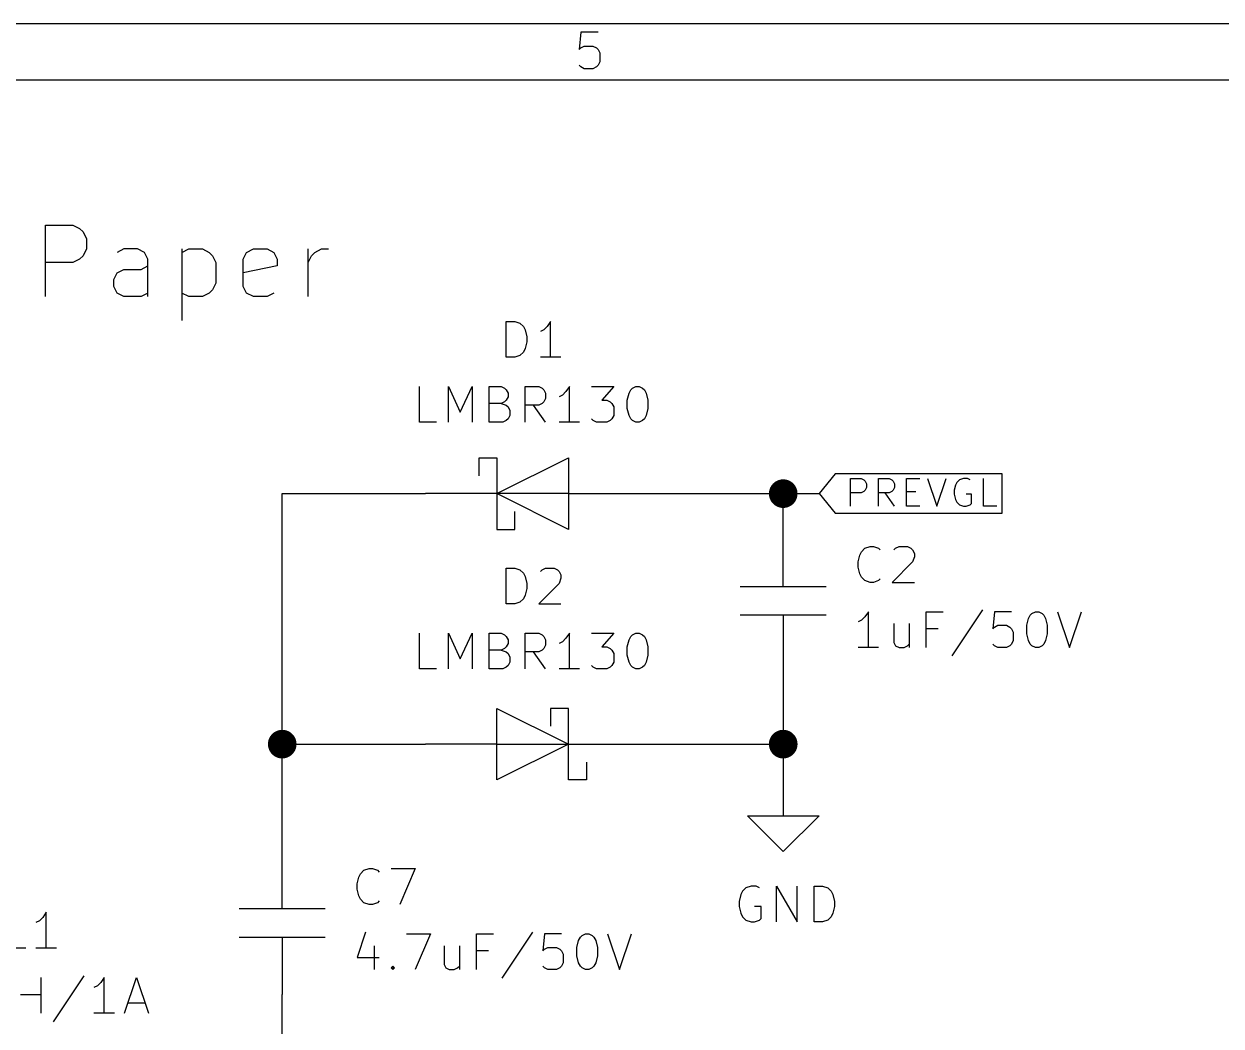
# Model space of a CAD drawing. Extents: x 0.4 to 16.1, y -11.3 to -0.4.
# Drawn here: x 8.489 to 10.162, y -1.794 to -0.394 of the extents above; entities that cross this region are included whole.
import ezdxf

# ---------------------------------------------------------------- set-up
doc = ezdxf.new("R2010")
doc.units = 0
doc.header["$MEASUREMENT"] = 0
for name, color, linetype in [('BLUE3', 171, 'CONTINUOUS'), ('CYAN2', 4, 'CONTINUOUS'), ('GREEN2', 3, 'CONTINUOUS'), ('RED2', 1, 'CONTINUOUS')]:
    doc.layers.add(name, color=color, linetype=linetype)

msp = doc.modelspace()

# ---------------------------------------------------------------- linework, layer by layer
at = {"layer": 'BLUE3', "linetype": 'CONTINUOUS'}
for p, q in [((8.51934, -0.774736), (8.51934, -0.674736)), ((8.51934, -0.674736), (8.55744, -0.674736)), ((8.55744, -0.674736), (8.56696, -0.6795)), ((8.56696, -0.6795), (8.57172, -0.68426)), ((8.57172, -0.68426), (8.57648, -0.693783)), ((8.57648, -0.693783), (8.57648, -0.708071)), ((8.57172, -0.717594), (8.56696, -0.722354)), ((8.57648, -0.708071), (8.57172, -0.717594)), ((8.62887, -0.708071), (8.61934, -0.712831)), ((8.64791, -0.708071), (8.62887, -0.708071)), ((8.65744, -0.712831), (8.64791, -0.708071)), ((8.6622, -0.722354), (8.65744, -0.712831)), ((8.70982, -0.708071), (8.70982, -0.808071)), ((8.70982, -0.712831), (8.71934, -0.708071)), ((8.71934, -0.708071), (8.73839, -0.708071)), ((8.73839, -0.708071), (8.74791, -0.712831)), ((8.74791, -0.712831), (8.75268, -0.717594)), ((8.75268, -0.717594), (8.75744, -0.727118)), ((8.79554, -0.722354), (8.8003, -0.712831)), ((8.8003, -0.712831), (8.80982, -0.708071)), ((8.80982, -0.708071), (8.82887, -0.708071)), ((8.82887, -0.708071), (8.83839, -0.712831)), ((8.83839, -0.712831), (8.84315, -0.722354)), ((8.88601, -0.774736), (8.88601, -0.708071)), ((8.88601, -0.727118), (8.89077, -0.717594)), ((8.89077, -0.717594), (8.89554, -0.712831)), ((8.89554, -0.712831), (8.90506, -0.708071)), ((8.90506, -0.708071), (8.91458, -0.708071)), ((8.55744, -0.727118), (8.51934, -0.727118)), ((8.56696, -0.722354), (8.55744, -0.727118)), ((8.65268, -0.736642), (8.6622, -0.731878)), ((8.6622, -0.774736), (8.6622, -0.722354)), ((8.75744, -0.727118), (8.75744, -0.755689)), ((8.79554, -0.760449), (8.79554, -0.722354)), ((8.84315, -0.731878), (8.79554, -0.741402)), ((8.84315, -0.722354), (8.84315, -0.731878)), ((8.61458, -0.750925), (8.61934, -0.741402)), ((8.61458, -0.760449), (8.61458, -0.750925)), ((8.61934, -0.741402), (8.62887, -0.736642)), ((8.62887, -0.736642), (8.65268, -0.736642)), ((8.61934, -0.769972), (8.61458, -0.760449)), ((8.75268, -0.765213), (8.74791, -0.769972)), ((8.75744, -0.755689), (8.75268, -0.765213)), ((8.8003, -0.769972), (8.79554, -0.760449)), ((8.62887, -0.774736), (8.61934, -0.769972)), ((8.65268, -0.774736), (8.62887, -0.774736)), ((8.6622, -0.769972), (8.65268, -0.774736)), ((8.71934, -0.774736), (8.70982, -0.769972)), ((8.73839, -0.774736), (8.71934, -0.774736)), ((8.74791, -0.769972), (8.73839, -0.774736)), ((8.80982, -0.774736), (8.8003, -0.769972)), ((8.82887, -0.774736), (8.80982, -0.774736)), ((8.83839, -0.769972), (8.82887, -0.774736))]:
    msp.add_line(p, q, dxfattribs=at)
at = {"layer": 'CYAN2', "linetype": 'CONTINUOUS'}
for p, q in [((9.16309, -0.859303), (9.16309, -0.809303)), ((9.16309, -0.809303), (9.175, -0.809303)), ((9.175, -0.809303), (9.18214, -0.811685)), ((9.18214, -0.811685), (9.1869, -0.816445)), ((9.1869, -0.816445), (9.18928, -0.821209)), ((9.22024, -0.816445), (9.21547, -0.821209)), ((9.225, -0.809303), (9.22024, -0.816445)), ((9.225, -0.859303), (9.225, -0.809303)), ((9.18928, -0.821209), (9.19167, -0.830732)), ((9.19167, -0.830732), (9.19167, -0.837874)), ((9.21547, -0.821209), (9.21071, -0.823587)), ((9.1869, -0.852157), (9.18214, -0.856921)), ((9.18928, -0.847398), (9.1869, -0.852157)), ((9.19167, -0.837874), (9.18928, -0.847398)), ((9.175, -0.859303), (9.16309, -0.859303)), ((9.18214, -0.856921), (9.175, -0.859303)), ((9.23928, -0.859303), (9.21071, -0.859303)), ((9.04167, -0.950303), (9.04167, -0.900303)), ((9.08214, -0.950303), (9.08214, -0.900303)), ((9.08214, -0.900303), (9.09881, -0.936016)), ((9.09881, -0.936016), (9.11547, -0.900303)), ((9.11547, -0.900303), (9.11547, -0.950303)), ((9.13928, -0.950303), (9.13928, -0.900303)), ((9.13928, -0.900303), (9.15595, -0.900303)), ((9.15595, -0.900303), (9.16071, -0.902685)), ((9.16071, -0.902685), (9.16309, -0.905063)), ((9.18928, -0.950303), (9.18928, -0.900303)), ((9.18928, -0.900303), (9.20833, -0.900303)), ((9.20833, -0.900303), (9.21309, -0.902685)), ((9.21309, -0.902685), (9.21547, -0.905063)), ((9.25119, -0.900303), (9.24643, -0.907445)), ((9.25119, -0.950303), (9.25119, -0.900303)), ((9.28214, -0.900303), (9.31309, -0.900303)), ((9.31309, -0.900303), (9.29643, -0.91935)), ((9.3369, -0.905063), (9.33928, -0.902685)), ((9.33928, -0.902685), (9.34405, -0.900303)), ((9.34405, -0.900303), (9.34881, -0.900303)), ((9.34881, -0.900303), (9.35357, -0.902685)), ((9.35357, -0.902685), (9.35595, -0.905063)), ((9.16309, -0.91935), (9.16071, -0.921732)), ((9.16309, -0.905063), (9.16547, -0.909827)), ((9.16547, -0.914587), (9.16309, -0.91935)), ((9.16547, -0.909827), (9.16547, -0.914587)), ((9.21547, -0.905063), (9.21785, -0.909827)), ((9.21785, -0.916969), (9.21547, -0.921732)), ((9.21785, -0.909827), (9.21785, -0.916969)), ((9.24167, -0.912209), (9.2369, -0.914587)), ((9.24643, -0.907445), (9.24167, -0.912209)), ((9.29643, -0.91935), (9.30357, -0.91935)), ((9.30357, -0.91935), (9.30833, -0.921732)), ((9.33214, -0.91935), (9.33452, -0.909827)), ((9.33214, -0.931256), (9.33214, -0.91935)), ((9.33452, -0.909827), (9.3369, -0.905063)), ((9.35595, -0.905063), (9.35833, -0.909827)), ((9.35833, -0.909827), (9.36071, -0.91935)), ((9.36071, -0.91935), (9.36071, -0.931256)), ((9.15595, -0.92411), (9.13928, -0.92411)), ((9.16071, -0.921732), (9.15595, -0.92411)), ((9.15595, -0.92411), (9.16309, -0.926492)), ((9.16309, -0.926492), (9.16547, -0.928874)), ((9.16547, -0.928874), (9.16785, -0.933634)), ((9.16785, -0.933634), (9.16785, -0.94078)), ((9.20833, -0.926492), (9.18928, -0.926492)), ((9.21785, -0.950303), (9.20119, -0.926492)), ((9.21309, -0.92411), (9.20833, -0.926492)), ((9.21547, -0.921732), (9.21309, -0.92411)), ((9.30833, -0.921732), (9.31071, -0.92411)), ((9.31071, -0.92411), (9.31309, -0.928874)), ((9.31309, -0.928874), (9.31309, -0.94078)), ((9.33452, -0.94078), (9.33214, -0.931256)), ((9.36071, -0.931256), (9.35833, -0.94078)), ((9.06547, -0.950303), (9.04167, -0.950303)), ((9.15833, -0.950303), (9.13928, -0.950303)), ((9.16309, -0.947921), (9.15833, -0.950303)), ((9.16547, -0.945539), (9.16309, -0.947921)), ((9.16785, -0.94078), (9.16547, -0.945539)), ((9.26547, -0.950303), (9.2369, -0.950303)), ((9.28452, -0.947921), (9.28214, -0.945539)), ((9.28928, -0.950303), (9.28452, -0.947921)), ((9.30357, -0.950303), (9.28928, -0.950303)), ((9.30833, -0.947921), (9.30357, -0.950303)), ((9.31071, -0.945539), (9.30833, -0.947921)), ((9.31309, -0.94078), (9.31071, -0.945539)), ((9.3369, -0.945539), (9.33452, -0.94078)), ((9.33928, -0.947921), (9.3369, -0.945539)), ((9.34405, -0.950303), (9.33928, -0.947921)), ((9.34881, -0.950303), (9.34405, -0.950303)), ((9.35357, -0.947921), (9.34881, -0.950303)), ((9.35595, -0.945539), (9.35357, -0.947921)), ((9.35833, -0.94078), (9.35595, -0.945539)), ((9.65465, -1.14536), (9.65703, -1.13583)), ((9.65703, -1.13583), (9.65941, -1.13107)), ((9.65941, -1.13107), (9.66417, -1.12631)), ((9.66417, -1.12631), (9.67131, -1.12393)), ((9.67131, -1.12393), (9.67607, -1.12393)), ((9.67607, -1.12393), (9.68322, -1.12631)), ((9.68322, -1.12631), (9.6856, -1.12869)), ((9.70465, -1.12869), (9.70703, -1.12631)), ((9.70703, -1.12631), (9.71179, -1.12393)), ((9.71179, -1.12393), (9.72369, -1.12393)), ((9.72369, -1.12393), (9.72846, -1.12631)), ((9.72846, -1.12631), (9.73083, -1.12869)), ((9.73083, -1.12869), (9.73322, -1.13345)), ((9.73322, -1.13345), (9.73322, -1.13821)), ((9.16309, -1.20393), (9.16309, -1.15393)), ((9.16309, -1.15393), (9.175, -1.15393)), ((9.175, -1.15393), (9.18214, -1.15631)), ((9.21309, -1.15631), (9.21785, -1.15393)), ((9.21785, -1.15393), (9.22976, -1.15393)), ((9.22976, -1.15393), (9.23452, -1.15631)), ((9.65465, -1.1525), (9.65465, -1.14536)), ((9.65703, -1.16202), (9.65465, -1.1525)), ((9.73083, -1.14536), (9.70226, -1.17393)), ((9.73322, -1.13821), (9.73083, -1.14536)), ((9.18214, -1.15631), (9.1869, -1.16107)), ((9.1869, -1.16107), (9.18928, -1.16583)), ((9.18928, -1.16583), (9.19166, -1.17536)), ((9.21071, -1.15869), (9.21309, -1.15631)), ((9.23452, -1.15631), (9.2369, -1.15869)), ((9.2369, -1.15869), (9.23928, -1.16345)), ((9.23928, -1.16821), (9.2369, -1.17536)), ((9.23928, -1.16345), (9.23928, -1.16821)), ((9.65941, -1.16678), (9.65703, -1.16202)), ((9.66417, -1.17155), (9.65941, -1.16678)), ((9.6856, -1.16917), (9.68322, -1.17155)), ((9.19166, -1.1825), (9.18928, -1.19202)), ((9.19166, -1.17536), (9.19166, -1.1825)), ((9.2369, -1.17536), (9.20833, -1.20393)), ((9.67131, -1.17393), (9.66417, -1.17155)), ((9.67607, -1.17393), (9.67131, -1.17393)), ((9.68322, -1.17155), (9.67607, -1.17393)), ((9.70226, -1.17393), (9.73322, -1.17393)), ((9.175, -1.20393), (9.16309, -1.20393)), ((9.18214, -1.20155), (9.175, -1.20393)), ((9.1869, -1.19678), (9.18214, -1.20155)), ((9.18928, -1.19202), (9.1869, -1.19678)), ((9.20833, -1.20393), (9.23928, -1.20393)), ((9.66893, -1.21493), (9.66417, -1.22207)), ((9.66893, -1.26493), (9.66893, -1.21493)), ((9.74989, -1.26493), (9.74989, -1.21493)), ((9.74989, -1.21493), (9.77369, -1.21493)), ((9.82846, -1.21255), (9.7856, -1.27683)), ((9.84512, -1.21493), (9.84274, -1.23874)), ((9.86893, -1.21493), (9.84512, -1.21493)), ((9.89274, -1.22445), (9.89512, -1.21969)), ((9.89512, -1.21969), (9.8975, -1.21731)), ((9.8975, -1.21731), (9.90227, -1.21493)), ((9.90227, -1.21493), (9.90703, -1.21493)), ((9.90703, -1.21493), (9.91179, -1.21731)), ((9.91179, -1.21731), (9.91417, -1.21969)), ((9.91417, -1.21969), (9.91655, -1.22445)), ((9.93322, -1.21493), (9.94989, -1.26493)), ((9.94989, -1.26493), (9.96655, -1.21493)), ((9.65941, -1.22683), (9.65465, -1.22921)), ((9.66417, -1.22207), (9.65941, -1.22683)), ((9.70465, -1.23159), (9.70465, -1.25778)), ((9.72607, -1.23159), (9.72607, -1.26493)), ((9.84274, -1.23874), (9.84512, -1.23636)), ((9.84512, -1.23636), (9.84989, -1.23398)), ((9.84989, -1.23398), (9.86179, -1.23398)), ((9.86179, -1.23398), (9.86655, -1.23636)), ((9.86655, -1.23636), (9.86893, -1.23874)), ((9.89036, -1.23398), (9.89274, -1.22445)), ((9.89036, -1.24588), (9.89036, -1.23398)), ((9.91655, -1.22445), (9.91893, -1.23398)), ((9.91893, -1.23398), (9.91893, -1.24588)), ((9.04166, -1.29493), (9.04166, -1.24493)), ((9.08214, -1.29493), (9.08214, -1.24493)), ((9.08214, -1.24493), (9.0988, -1.28064)), ((9.0988, -1.28064), (9.11547, -1.24493)), ((9.11547, -1.24493), (9.11547, -1.29493)), ((9.13928, -1.29493), (9.13928, -1.24493)), ((9.13928, -1.24493), (9.15594, -1.24493)), ((9.15594, -1.24493), (9.16071, -1.24731)), ((9.16071, -1.24731), (9.16309, -1.24969)), ((9.16309, -1.24969), (9.16547, -1.25445)), ((9.16547, -1.25445), (9.16547, -1.25921)), ((9.18928, -1.29493), (9.18928, -1.24493)), ((9.18928, -1.24493), (9.20833, -1.24493)), ((9.20833, -1.24493), (9.21309, -1.24731)), ((9.21309, -1.24731), (9.21547, -1.24969)), ((9.21547, -1.24969), (9.21785, -1.25445)), ((9.21785, -1.25445), (9.21785, -1.26159)), ((9.24642, -1.25207), (9.24166, -1.25683)), ((9.25119, -1.24493), (9.24642, -1.25207)), ((9.25119, -1.29493), (9.25119, -1.24493)), ((9.28214, -1.24493), (9.31309, -1.24493)), ((9.31309, -1.24493), (9.29642, -1.26398)), ((9.33214, -1.26398), (9.33452, -1.25445)), ((9.33452, -1.25445), (9.3369, -1.24969)), ((9.3369, -1.24969), (9.33928, -1.24731)), ((9.33928, -1.24731), (9.34404, -1.24493)), ((9.34404, -1.24493), (9.3488, -1.24493)), ((9.3488, -1.24493), (9.35357, -1.24731)), ((9.35357, -1.24731), (9.35594, -1.24969)), ((9.35594, -1.24969), (9.35833, -1.25445)), ((9.35833, -1.25445), (9.36071, -1.26398)), ((9.76655, -1.23874), (9.74989, -1.23874)), ((9.86893, -1.23874), (9.87131, -1.2435)), ((9.87131, -1.2435), (9.87131, -1.25541)), ((9.89274, -1.25541), (9.89036, -1.24588)), ((9.91893, -1.24588), (9.91655, -1.25541)), ((9.15594, -1.26874), (9.13928, -1.26874)), ((9.16071, -1.26636), (9.15594, -1.26874)), ((9.15594, -1.26874), (9.16309, -1.27112)), ((9.16309, -1.26398), (9.16071, -1.26636)), ((9.16547, -1.25921), (9.16309, -1.26398)), ((9.16309, -1.27112), (9.16547, -1.2735)), ((9.20833, -1.27112), (9.18928, -1.27112)), ((9.21785, -1.29493), (9.20119, -1.27112)), ((9.21309, -1.26874), (9.20833, -1.27112)), ((9.21547, -1.26636), (9.21309, -1.26874)), ((9.21785, -1.26159), (9.21547, -1.26636)), ((9.24166, -1.25683), (9.2369, -1.25921)), ((9.29642, -1.26398), (9.30357, -1.26398)), ((9.30357, -1.26398), (9.30833, -1.26636)), ((9.30833, -1.26636), (9.31071, -1.26874)), ((9.31071, -1.26874), (9.31309, -1.2735)), ((9.33214, -1.27588), (9.33214, -1.26398)), ((9.36071, -1.26398), (9.36071, -1.27588)), ((9.68322, -1.26493), (9.65465, -1.26493)), ((9.70465, -1.25778), (9.70703, -1.26255)), ((9.70703, -1.26255), (9.71179, -1.26493)), ((9.71179, -1.26493), (9.71893, -1.26493)), ((9.71893, -1.26493), (9.72369, -1.26255)), ((9.72369, -1.26255), (9.72607, -1.26017)), ((9.84512, -1.26255), (9.84274, -1.26017)), ((9.84989, -1.26493), (9.84512, -1.26255)), ((9.86179, -1.26493), (9.84989, -1.26493)), ((9.86655, -1.26255), (9.86179, -1.26493)), ((9.86893, -1.26017), (9.86655, -1.26255)), ((9.87131, -1.25541), (9.86893, -1.26017)), ((9.89512, -1.26017), (9.89274, -1.25541)), ((9.8975, -1.26255), (9.89512, -1.26017)), ((9.90227, -1.26493), (9.8975, -1.26255)), ((9.90703, -1.26493), (9.90227, -1.26493)), ((9.91179, -1.26255), (9.90703, -1.26493)), ((9.91417, -1.26017), (9.91179, -1.26255)), ((9.91655, -1.25541), (9.91417, -1.26017)), ((9.16547, -1.2735), (9.16785, -1.27826)), ((9.16785, -1.28541), (9.16547, -1.29017)), ((9.16785, -1.27826), (9.16785, -1.28541)), ((9.31309, -1.28541), (9.31071, -1.29017)), ((9.31309, -1.2735), (9.31309, -1.28541)), ((9.33452, -1.28541), (9.33214, -1.27588)), ((9.3369, -1.29017), (9.33452, -1.28541)), ((9.35833, -1.28541), (9.35594, -1.29017)), ((9.36071, -1.27588), (9.35833, -1.28541)), ((9.06547, -1.29493), (9.04166, -1.29493)), ((9.15833, -1.29493), (9.13928, -1.29493)), ((9.16309, -1.29255), (9.15833, -1.29493)), ((9.16547, -1.29017), (9.16309, -1.29255)), ((9.26547, -1.29493), (9.2369, -1.29493)), ((9.28452, -1.29255), (9.28214, -1.29017)), ((9.28928, -1.29493), (9.28452, -1.29255)), ((9.30357, -1.29493), (9.28928, -1.29493)), ((9.30833, -1.29255), (9.30357, -1.29493)), ((9.31071, -1.29017), (9.30833, -1.29255)), ((9.33928, -1.29255), (9.3369, -1.29017)), ((9.34404, -1.29493), (9.33928, -1.29255)), ((9.3488, -1.29493), (9.34404, -1.29493)), ((9.35357, -1.29255), (9.3488, -1.29493)), ((9.35594, -1.29017), (9.35357, -1.29255)), ((8.95465, -1.59536), (8.95703, -1.58583)), ((8.95703, -1.58583), (8.95941, -1.58107)), ((8.95941, -1.58107), (8.96417, -1.57631)), ((8.96417, -1.57631), (8.97131, -1.57393)), ((8.97131, -1.57393), (8.97607, -1.57393)), ((8.97607, -1.57393), (8.98322, -1.57631)), ((8.98322, -1.57631), (8.9856, -1.57869)), ((9.00226, -1.57393), (9.0356, -1.57393)), ((9.0356, -1.57393), (9.01417, -1.62393)), ((8.95465, -1.6025), (8.95465, -1.59536)), ((8.95703, -1.61202), (8.95465, -1.6025)), ((9.49309, -1.60544), (9.49071, -1.61021)), ((9.49785, -1.60069), (9.49309, -1.60544)), ((9.505, -1.5983), (9.49785, -1.60069)), ((9.51214, -1.5983), (9.505, -1.5983)), ((9.5169, -1.60069), (9.51214, -1.5983)), ((9.54071, -1.6483), (9.54071, -1.5983)), ((9.54071, -1.5983), (9.56928, -1.6483)), ((9.56928, -1.6483), (9.56928, -1.5983)), ((9.59309, -1.6483), (9.59309, -1.5983)), ((9.59309, -1.5983), (9.605, -1.5983)), ((9.605, -1.5983), (9.61214, -1.60069)), ((9.61214, -1.60069), (9.6169, -1.60544)), ((9.6169, -1.60544), (9.61928, -1.61021)), ((8.95941, -1.61678), (8.95703, -1.61202)), ((8.96417, -1.62155), (8.95941, -1.61678)), ((8.97131, -1.62393), (8.96417, -1.62155)), ((8.98322, -1.62155), (8.97607, -1.62393)), ((8.9856, -1.61917), (8.98322, -1.62155)), ((9.49071, -1.61021), (9.48833, -1.61973)), ((9.48833, -1.61973), (9.48833, -1.62687)), ((9.61928, -1.61021), (9.62167, -1.61973)), ((9.62167, -1.61973), (9.62167, -1.62687)), ((8.52024, -1.63493), (8.51547, -1.64207)), ((8.52024, -1.68493), (8.52024, -1.63493)), ((8.97607, -1.62393), (8.97131, -1.62393)), ((9.48833, -1.62687), (9.49071, -1.6364)), ((9.49071, -1.6364), (9.49309, -1.64116)), ((9.51928, -1.62687), (9.50976, -1.62687)), ((9.51928, -1.64354), (9.51928, -1.62687)), ((9.61928, -1.6364), (9.6169, -1.64116)), ((9.62167, -1.62687), (9.61928, -1.6364)), ((8.51071, -1.64683), (8.50595, -1.64921)), ((8.51547, -1.64207), (8.51071, -1.64683)), ((9.49309, -1.64116), (9.49785, -1.64592)), ((9.49785, -1.64592), (9.505, -1.6483)), ((9.505, -1.6483), (9.50976, -1.6483)), ((9.50976, -1.6483), (9.5169, -1.64592)), ((9.5169, -1.64592), (9.51928, -1.64354)), ((9.605, -1.6483), (9.59309, -1.6483)), ((9.61214, -1.64592), (9.605, -1.6483)), ((9.6169, -1.64116), (9.61214, -1.64592)), ((8.96655, -1.66255), (8.95465, -1.69826)), ((9.02369, -1.66493), (9.05703, -1.66493)), ((9.05703, -1.66493), (9.0356, -1.71493)), ((9.12131, -1.71493), (9.12131, -1.66493)), ((9.12131, -1.66493), (9.14512, -1.66493)), ((9.19988, -1.66255), (9.15703, -1.72683)), ((9.21655, -1.66493), (9.21417, -1.68874)), ((9.24036, -1.66493), (9.21655, -1.66493)), ((9.26417, -1.67445), (9.26655, -1.66969)), ((9.26655, -1.66969), (9.26893, -1.66731)), ((9.26893, -1.66731), (9.27369, -1.66493)), ((9.27369, -1.66493), (9.27846, -1.66493)), ((9.27846, -1.66493), (9.28322, -1.66731)), ((9.28322, -1.66731), (9.2856, -1.66969)), ((9.2856, -1.66969), (9.28798, -1.67445)), ((9.30465, -1.66493), (9.32131, -1.71493)), ((9.32131, -1.71493), (9.33798, -1.66493)), ((8.49167, -1.68493), (8.46785, -1.68493)), ((8.53452, -1.68493), (8.50595, -1.68493)), ((8.97846, -1.68159), (8.97846, -1.71493)), ((9.07607, -1.68159), (9.07607, -1.70778)), ((9.0975, -1.68159), (9.0975, -1.71493)), ((9.13798, -1.68874), (9.12131, -1.68874)), ((9.21417, -1.68874), (9.21655, -1.68636)), ((9.21655, -1.68636), (9.22131, -1.68398)), ((9.22131, -1.68398), (9.23322, -1.68398)), ((9.23322, -1.68398), (9.23798, -1.68636)), ((9.23798, -1.68636), (9.24036, -1.68874)), ((9.24036, -1.68874), (9.24274, -1.6935)), ((9.26179, -1.68398), (9.26417, -1.67445)), ((9.26179, -1.69588), (9.26179, -1.68398)), ((9.28798, -1.67445), (9.29036, -1.68398)), ((9.29036, -1.68398), (9.29036, -1.69588)), ((8.95465, -1.69826), (8.9856, -1.69826)), ((9.24274, -1.70541), (9.24036, -1.71017)), ((9.24274, -1.6935), (9.24274, -1.70541)), ((9.26417, -1.70541), (9.26179, -1.69588)), ((9.26655, -1.71017), (9.26417, -1.70541)), ((9.28798, -1.70541), (9.2856, -1.71017)), ((9.29036, -1.69588), (9.28798, -1.70541)), ((9.00226, -1.71255), (9.00465, -1.71017)), ((9.00465, -1.71493), (9.00226, -1.71255)), ((9.00465, -1.71017), (9.00703, -1.71255)), ((9.00465, -1.71017), (9.00465, -1.71493)), ((9.00703, -1.71255), (9.00465, -1.71493)), ((9.07607, -1.70778), (9.07846, -1.71255)), ((9.07846, -1.71255), (9.08322, -1.71493)), ((9.08322, -1.71493), (9.09036, -1.71493)), ((9.09036, -1.71493), (9.09512, -1.71255)), ((9.09512, -1.71255), (9.0975, -1.71017)), ((9.21655, -1.71255), (9.21417, -1.71017)), ((9.22131, -1.71493), (9.21655, -1.71255)), ((9.23322, -1.71493), (9.22131, -1.71493)), ((9.23798, -1.71255), (9.23322, -1.71493)), ((9.24036, -1.71017), (9.23798, -1.71255)), ((9.26893, -1.71255), (9.26655, -1.71017)), ((9.27369, -1.71493), (9.26893, -1.71255)), ((9.27846, -1.71493), (9.27369, -1.71493)), ((9.28322, -1.71255), (9.27846, -1.71493)), ((9.2856, -1.71017), (9.28322, -1.71255)), ((8.51309, -1.77593), (8.51309, -1.72593)), ((8.57261, -1.72355), (8.52976, -1.78783)), ((8.59166, -1.73783), (8.5869, -1.74021)), ((8.59642, -1.73307), (8.59166, -1.73783)), ((8.60119, -1.72593), (8.59642, -1.73307)), ((8.60119, -1.77593), (8.60119, -1.72593)), ((8.62976, -1.77593), (8.64642, -1.72593)), ((8.64642, -1.72593), (8.66309, -1.77593)), ((8.48452, -1.74974), (8.51309, -1.74974)), ((8.63452, -1.76164), (8.65833, -1.76164)), ((8.61547, -1.77593), (8.5869, -1.77593))]:
    msp.add_line(p, q, dxfattribs=at)
at = {"layer": 'GREEN2', "linetype": 'CONTINUOUS'}
for p, q in [((8.85, -1.05), (9.05, -1.05)), ((8.85, -1.4), (8.85, -1.05)), ((9.35, -1.05), (9.55, -1.05)), ((9.55, -1.05), (9.6, -1.05)), ((9.55, -1.1), (9.55, -1.05)), ((9.55, -1.3), (9.55, -1.4)), ((8.85, -1.4), (9.05, -1.4)), ((8.85, -1.55), (8.85, -1.4)), ((9.35, -1.4), (9.55, -1.4)), ((9.55, -1.4), (9.55, -1.45)), ((8.85, -1.85), (8.85, -1.75))]:
    msp.add_line(p, q, dxfattribs=at)
at = {"layer": 'GREEN2', "const_width": 0.02}
for points in [[(9.54, -1.05, 1), (9.56, -1.05, 1)], [(8.84, -1.4, 1), (8.86, -1.4, 1)], [(9.54, -1.4, 1), (9.56, -1.4, 1)]]:
    msp.add_lwpolyline(points, format="xyb", close=True, dxfattribs=at)
at = {"layer": 'RED2', "linetype": 'CONTINUOUS'}
for p, q in [((16.1413, -0.393701), (0.393701, -0.393701)), ((9.26711, -0.405039), (9.26467, -0.429413)), ((9.29148, -0.405039), (9.26711, -0.405039)), ((9.26467, -0.429413), (9.26711, -0.426976)), ((9.26711, -0.426976), (9.27198, -0.424539)), ((9.27198, -0.424539), (9.28417, -0.424539)), ((9.28417, -0.424539), (9.28904, -0.426976)), ((9.28904, -0.426976), (9.29148, -0.429413)), ((9.29148, -0.429413), (9.29391, -0.434287)), ((9.29391, -0.434287), (9.29391, -0.446472)), ((9.26711, -0.453783), (9.26467, -0.451346)), ((9.29148, -0.451346), (9.28904, -0.453783)), ((9.29391, -0.446472), (9.29148, -0.451346)), ((9.27198, -0.45622), (9.26711, -0.453783)), ((9.28417, -0.45622), (9.27198, -0.45622)), ((9.28904, -0.453783), (9.28417, -0.45622)), ((16.0626, -0.472441), (0.472441, -0.472441)), ((9.125, -1.025), (9.125, -1)), ((9.125, -1), (9.15, -1)), ((9.15, -1.05), (9.25, -1)), ((9.15, -1), (9.15, -1.1)), ((9.25, -1), (9.25, -1.1)), ((9.62262, -1.0225), (9.6, -1.05)), ((9.8559, -1.0225), (9.62262, -1.0225)), ((9.64409, -1.06764), (9.64409, -1.02864)), ((9.64409, -1.02864), (9.65894, -1.02864)), ((9.65894, -1.02864), (9.66266, -1.0305)), ((9.66266, -1.0305), (9.66452, -1.03235)), ((9.66452, -1.03235), (9.66637, -1.03607)), ((9.66637, -1.03607), (9.66637, -1.04164)), ((9.68309, -1.06764), (9.68309, -1.02864)), ((9.68309, -1.02864), (9.69794, -1.02864)), ((9.69794, -1.02864), (9.70166, -1.0305)), ((9.70166, -1.0305), (9.70352, -1.03235)), ((9.70352, -1.03235), (9.70537, -1.03607)), ((9.70537, -1.03607), (9.70537, -1.04164)), ((9.72209, -1.06764), (9.72209, -1.02864)), ((9.72209, -1.02864), (9.74066, -1.02864)), ((9.7518, -1.02864), (9.7648, -1.06764)), ((9.7648, -1.06764), (9.7778, -1.02864)), ((9.79266, -1.03421), (9.7908, -1.03793)), ((9.79637, -1.0305), (9.79266, -1.03421)), ((9.80194, -1.02864), (9.79637, -1.0305)), ((9.80752, -1.02864), (9.80194, -1.02864)), ((9.81123, -1.0305), (9.80752, -1.02864)), ((9.8298, -1.06764), (9.8298, -1.02864)), ((9.8559, -1.05), (9.8559, -1.0225)), ((9.15, -1.05), (9.05, -1.05)), ((9.25, -1.05), (9.15, -1.05)), ((9.25, -1.1), (9.15, -1.05)), ((9.25, -1.05), (9.35, -1.05)), ((9.6, -1.05), (9.62262, -1.0775)), ((9.65894, -1.04907), (9.64409, -1.04907)), ((9.66266, -1.04721), (9.65894, -1.04907)), ((9.66452, -1.04535), (9.66266, -1.04721)), ((9.66637, -1.04164), (9.66452, -1.04535)), ((9.69794, -1.04907), (9.68309, -1.04907)), ((9.70537, -1.06764), (9.69237, -1.04907)), ((9.70166, -1.04721), (9.69794, -1.04907)), ((9.70352, -1.04535), (9.70166, -1.04721)), ((9.70537, -1.04164), (9.70352, -1.04535)), ((9.72209, -1.04721), (9.73509, -1.04721)), ((9.7908, -1.03793), (9.78894, -1.04535)), ((9.78894, -1.04535), (9.78894, -1.05093)), ((9.78894, -1.05093), (9.7908, -1.05835)), ((9.81309, -1.05093), (9.80566, -1.05093)), ((9.81309, -1.06393), (9.81309, -1.05093)), ((9.8559, -1.0775), (9.8559, -1.05)), ((9.74066, -1.06764), (9.72209, -1.06764)), ((9.7908, -1.05835), (9.79266, -1.06207)), ((9.79266, -1.06207), (9.79637, -1.06578)), ((9.79637, -1.06578), (9.80194, -1.06764)), ((9.80194, -1.06764), (9.80566, -1.06764)), ((9.80566, -1.06764), (9.81123, -1.06578)), ((9.81123, -1.06578), (9.81309, -1.06393)), ((9.84837, -1.06764), (9.8298, -1.06764)), ((9.175, -1.1), (9.175, -1.075)), ((9.62262, -1.0775), (9.8559, -1.0775)), ((9.15, -1.1), (9.175, -1.1)), ((9.55, -1.18), (9.55, -1.1)), ((9.61, -1.18), (9.49, -1.18)), ((9.61, -1.22), (9.49, -1.22)), ((9.55, -1.22), (9.55, -1.3)), ((9.15, -1.45), (9.15, -1.35)), ((9.15, -1.35), (9.25, -1.4)), ((9.25, -1.35), (9.225, -1.35)), ((9.225, -1.35), (9.225, -1.375)), ((9.25, -1.45), (9.25, -1.35)), ((9.15, -1.4), (9.05, -1.4)), ((9.15, -1.4), (9.25, -1.4)), ((9.25, -1.4), (9.15, -1.45)), ((9.25, -1.4), (9.35, -1.4)), ((9.275, -1.425), (9.275, -1.45)), ((9.275, -1.45), (9.25, -1.45)), ((9.55, -1.45), (9.55, -1.5)), ((9.55, -1.55), (9.5, -1.5)), ((9.5, -1.5), (9.55, -1.5)), ((9.55, -1.5), (9.6, -1.5)), ((9.6, -1.5), (9.55, -1.55)), ((8.85, -1.63), (8.85, -1.55)), ((8.91, -1.63), (8.79, -1.63)), ((8.91, -1.67), (8.79, -1.67)), ((8.85, -1.67), (8.85, -1.75))]:
    msp.add_line(p, q, dxfattribs=at)

doc.saveas('drawing.dxf')
